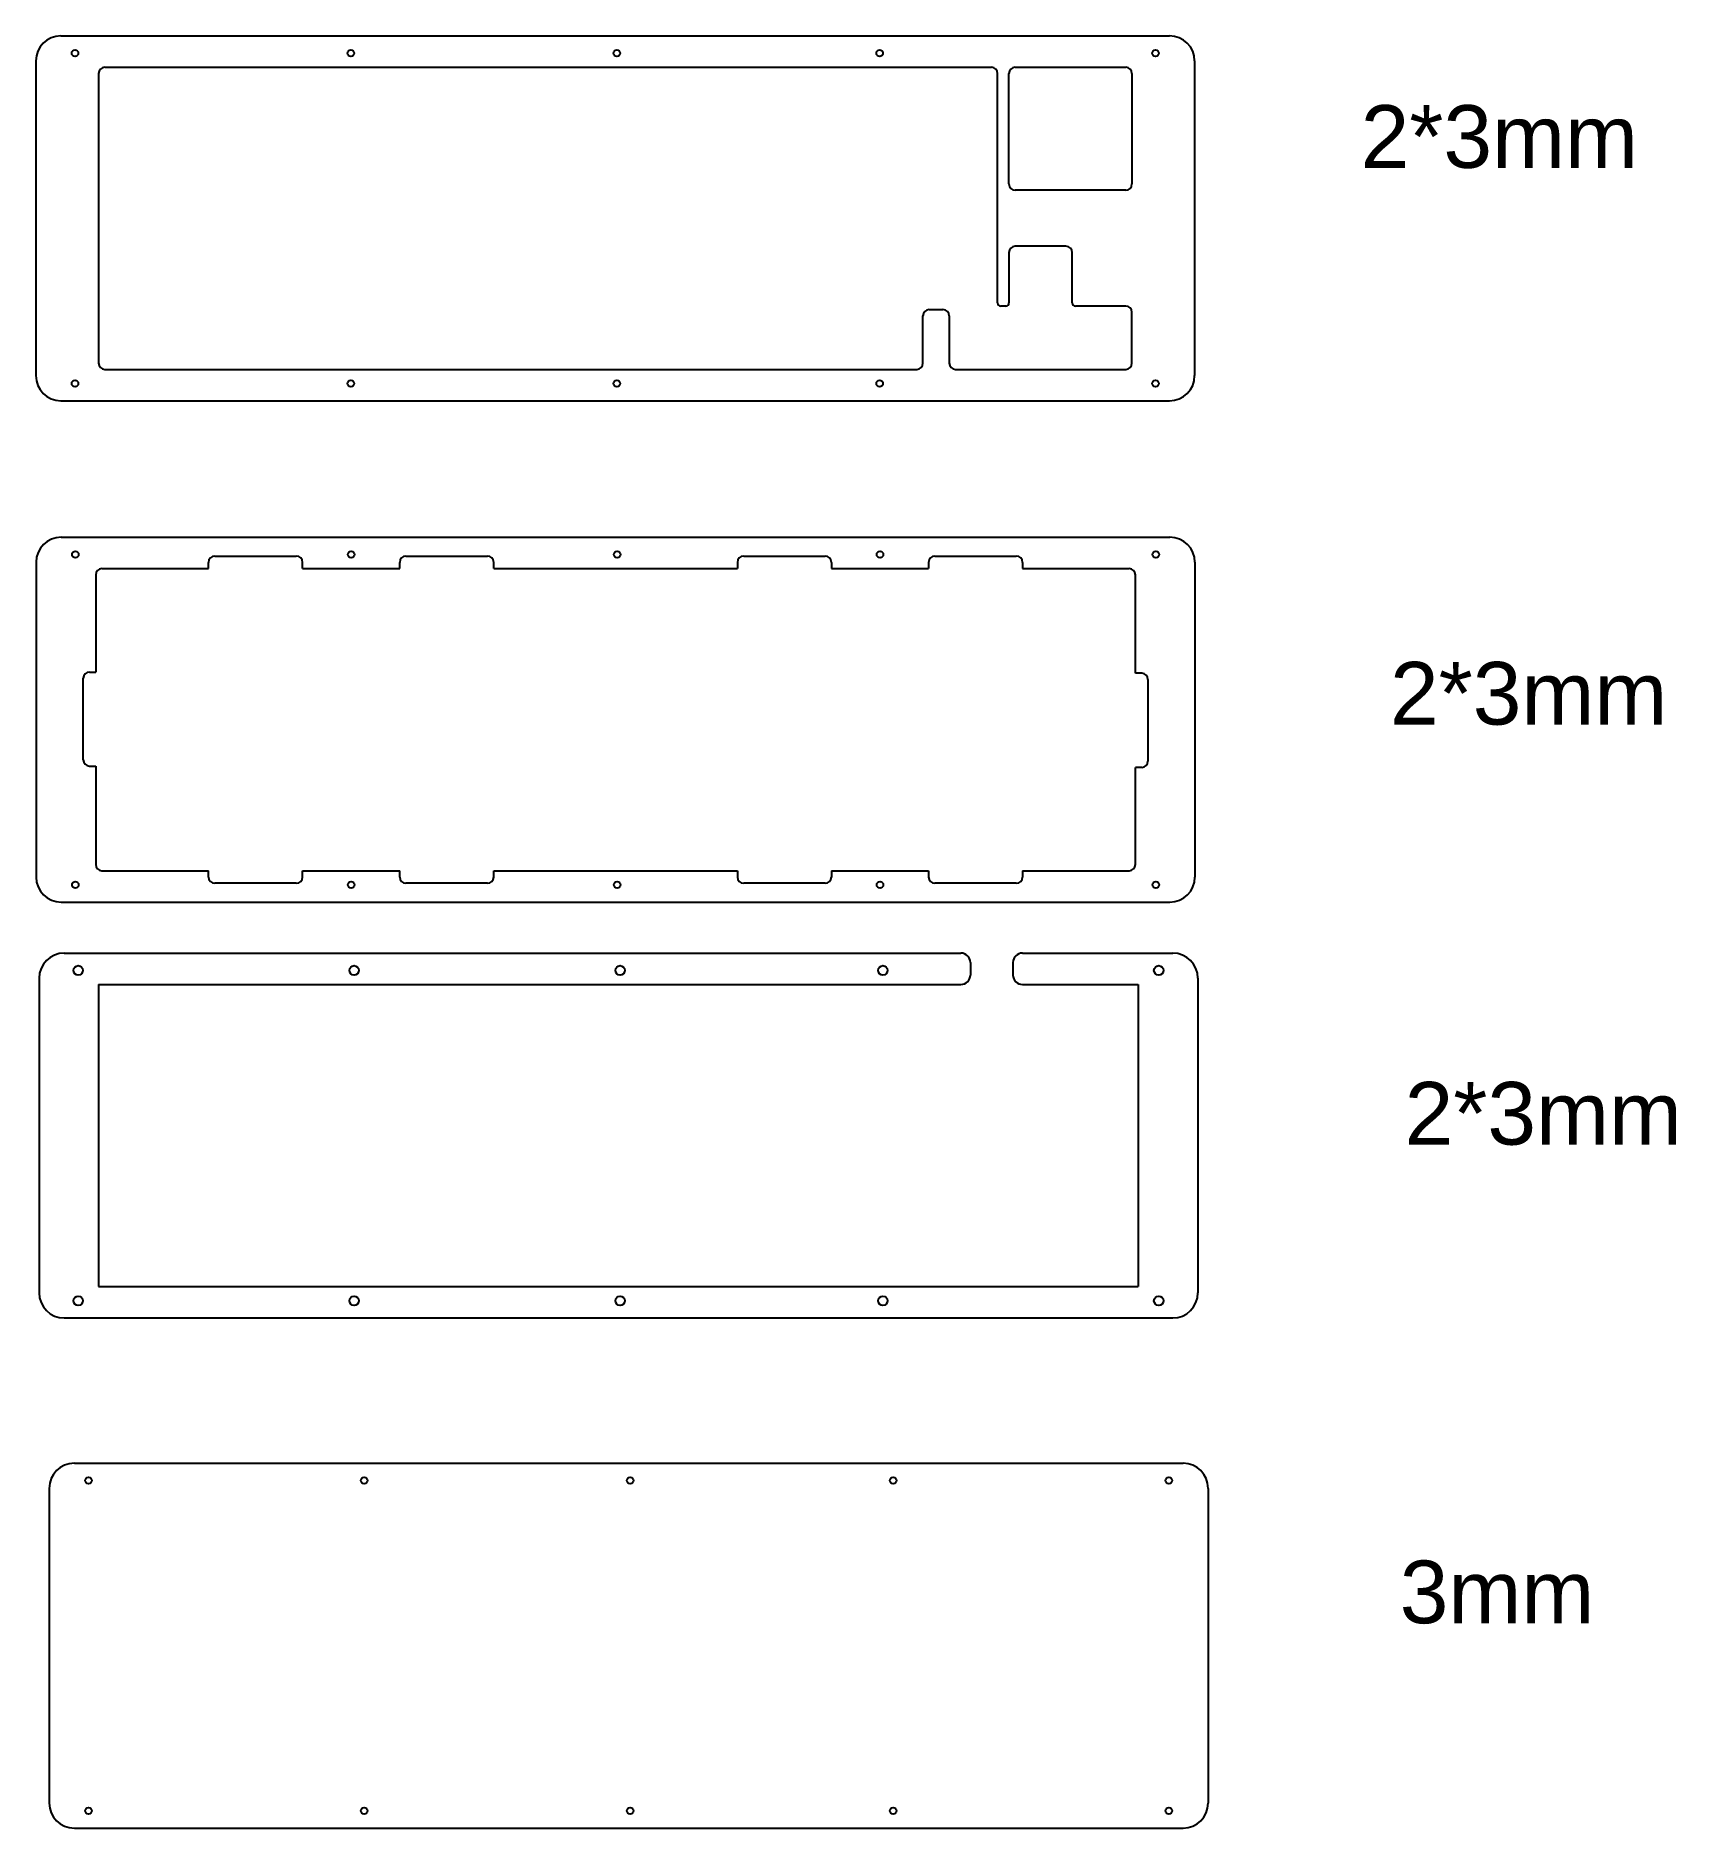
# Model space of a CAD drawing. Header units: millimetres. Extents: x 1070 to 1593, y -267 to 305.
import ezdxf

# ---------------------------------------------------------------- set-up
doc = ezdxf.new("R2010")
doc.units = ezdxf.units.MM
doc.styles.get("Standard").update_dxf_attribs({"font": 'arial.ttf'})

msp = doc.modelspace()

# ---------------------------------------------------------------- linework, layer by layer
at = {"color": 0}
for p, q in [((1077.73, 305.31), (1431.5, 305.31)), ((1069.73, 297.31), (1069.73, 196.9)), ((1089.73, 293.31), (1089.73, 200.9)), ((1091.73, 295.31), (1374.64, 295.31)), ((1376.64, 220.1), (1376.64, 293.31)), ((1380.25, 258.05), (1380.25, 293.31)), ((1382.25, 295.31), (1417.5, 295.31)), ((1419.5, 293.31), (1419.5, 258.05)), ((1439.5, 297.31), (1439.5, 196.9)), ((1417.5, 256.05), (1382.25, 256.05)), ((1380.25, 236.15), (1380.25, 220.1)), ((1398.45, 238.15), (1382.25, 238.15)), ((1400.45, 220.1), (1400.45, 236.15)), ((1354.82, 217.95), (1359.2, 217.95)), ((1379.25, 219.1), (1377.64, 219.1)), ((1417.5, 219.1), (1401.45, 219.1)), ((1352.82, 200.9), (1352.82, 215.95)), ((1361.2, 215.95), (1361.2, 200.9)), ((1419.5, 200.9), (1419.5, 217.1)), ((1091.73, 198.9), (1350.82, 198.9)), ((1363.2, 198.9), (1417.5, 198.9)), ((1077.73, 188.9), (1431.5, 188.9)), ((1077.83, 145.33), (1431.6, 145.33)), ((1069.83, 137.33), (1069.83, 36.92)), ((1439.6, 137.33), (1439.6, 36.92)), ((1088.83, 133.33), (1088.83, 102.32)), ((1090.83, 135.33), (1124.83, 135.33)), ((1384.6, 135.33), (1418.6, 135.33)), ((1420.6, 101.92), (1420.6, 133.33)), ((1088.83, 72.32), (1088.83, 40.92)), ((1420.6, 40.92), (1420.6, 71.92)), ((1090.83, 38.92), (1124.83, 38.92)), ((1384.6, 38.92), (1418.6, 38.92)), ((1077.83, 28.92), (1431.6, 28.92)), ((1078.77, 12.65), (1364.93, 12.65)), ((1384.53, 12.65), (1432.53, 12.65)), ((1367.93, 9.65), (1367.93, 5.65)), ((1381.53, 9.65), (1381.53, 5.65)), ((1070.77, 4.65), (1070.77, -95.76)), ((1089.77, 2.65), (1089.77, -93.76)), ((1089.77, 2.65), (1364.93, 2.65)), ((1384.53, 2.65), (1421.53, 2.65)), ((1421.53, 2.65), (1421.53, -93.76)), ((1440.53, 4.65), (1440.53, -95.76)), ((1089.77, -93.76), (1421.53, -93.76)), ((1078.77, -103.76), (1432.53, -103.76)), ((1082.02, -150.13), (1435.79, -150.13)), ((1074.02, -158.13), (1074.02, -258.53)), ((1443.79, -158.13), (1443.79, -258.53)), ((1082.02, -266.53), (1435.79, -266.53))]:
    msp.add_line(p, q, dxfattribs=at)
at = {"color": 7}
for p, q in [((1124.83, 135.33), (1124.83, 137.32)), ((1126.83, 139.32), (1152.83, 139.32)), ((1154.83, 135.33), (1154.83, 137.32)), ((1185.83, 135.33), (1185.83, 137.32)), ((1187.83, 139.32), (1213.83, 139.32)), ((1215.83, 135.33), (1215.83, 137.32)), ((1293.6, 137.32), (1293.6, 135.33)), ((1295.6, 139.32), (1321.6, 139.32)), ((1323.6, 137.32), (1323.6, 135.33)), ((1354.6, 137.32), (1354.6, 135.33)), ((1356.6, 139.32), (1382.6, 139.32)), ((1384.6, 137.32), (1384.6, 135.33)), ((1154.83, 135.33), (1185.83, 135.33)), ((1215.83, 135.33), (1293.6, 135.33)), ((1323.6, 135.33), (1354.6, 135.33)), ((1084.84, 74.32), (1084.84, 100.32)), ((1086.84, 102.32), (1088.83, 102.32)), ((1422.6, 101.92), (1420.6, 101.92)), ((1424.6, 99.92), (1424.6, 73.92)), ((1424.6, 99.92), (1424.6, 73.92)), ((1086.84, 72.32), (1088.83, 72.32)), ((1422.6, 71.92), (1420.6, 71.92)), ((1124.83, 36.92), (1124.83, 38.92)), ((1152.83, 34.92), (1126.83, 34.92)), ((1154.83, 36.92), (1154.83, 38.92)), ((1154.83, 38.92), (1185.83, 38.92)), ((1185.83, 36.92), (1185.83, 38.92)), ((1213.83, 34.92), (1187.83, 34.92)), ((1215.83, 36.92), (1215.83, 38.92)), ((1215.83, 38.92), (1293.6, 38.92)), ((1293.6, 38.92), (1293.6, 36.92)), ((1321.6, 34.92), (1295.6, 34.92)), ((1323.6, 38.92), (1323.6, 36.92)), ((1323.6, 38.92), (1354.6, 38.92)), ((1354.6, 38.92), (1354.6, 36.92)), ((1382.6, 34.92), (1356.6, 34.92)), ((1384.6, 38.92), (1384.6, 36.92))]:
    msp.add_line(p, q, dxfattribs=at)
for centre, radius in [((1082.23, 299.81), 1.05), ((1170.23, 299.81), 1.05), ((1255.11, 299.81), 1.05), ((1339, 299.81), 1.05), ((1427, 299.81), 1.05), ((1082.23, 194.4), 1.05), ((1170.23, 194.4), 1.05), ((1255.11, 194.4), 1.05), ((1339, 194.4), 1.05), ((1427, 194.4), 1.05), ((1082.33, 139.83), 1.05), ((1170.33, 139.83), 1.05), ((1255.21, 139.83), 1.05), ((1339.1, 139.83), 1.05), ((1427.1, 139.83), 1.05), ((1082.33, 34.42), 1.05), ((1170.33, 34.42), 1.05), ((1255.21, 34.42), 1.05), ((1339.1, 34.42), 1.05), ((1427.1, 34.42), 1.05), ((1083.27, 7.15), 1.5), ((1171.27, 7.15), 1.5), ((1256.15, 7.15), 1.5), ((1340.03, 7.15), 1.5), ((1428.03, 7.15), 1.5), ((1083.27, -98.26), 1.5), ((1171.27, -98.26), 1.5), ((1256.15, -98.26), 1.5), ((1340.03, -98.26), 1.5), ((1428.03, -98.26), 1.5), ((1086.52, -155.63), 1.05), ((1174.52, -155.63), 1.05), ((1259.4, -155.63), 1.05), ((1343.29, -155.63), 1.05), ((1431.29, -155.63), 1.05), ((1086.52, -261.03), 1.05), ((1174.52, -261.03), 1.05), ((1259.4, -261.03), 1.05), ((1343.29, -261.03), 1.05), ((1431.29, -261.03), 1.05)]:
    msp.add_circle(centre, radius)
for centre, radius, start, end in [((1077.73, 297.31), 8, 90, 180), ((1431.5, 297.31), 8, 0, 90), ((1077.73, 196.9), 8, 180, 270), ((1431.5, 196.9), 8, 270, 0), ((1077.83, 137.33), 8, 90, 180), ((1431.6, 137.33), 8, 0, 90), ((1090.83, 133.33), 2, 90, 180), ((1418.6, 133.33), 2, 0, 90), ((1090.83, 40.92), 2, 180, 270), ((1418.6, 40.92), 2, 270, 0), ((1077.83, 36.92), 8, 180, 270), ((1431.6, 36.92), 8, 270, 0), ((1078.77, 4.65), 8, 90, 180), ((1364.93, 9.65), 3, 0, 90), ((1384.53, 9.65), 3, 90, 180), ((1432.53, 4.65), 8, 0, 90), ((1364.93, 5.65), 3, 270, 0), ((1384.53, 5.65), 3, 180, 270), ((1078.77, -95.76), 8, 180, 270), ((1432.53, -95.76), 8, 270, 0), ((1082.02, -158.13), 8, 90, 180), ((1435.79, -158.13), 8, 0, 90), ((1082.02, -258.53), 8, 180, 270), ((1435.79, -258.53), 8, 270, 0)]:
    msp.add_arc(centre, radius, start, end)
at = {"linetype": 'Continuous'}
for centre, radius, start, end in [((1091.73, 293.31), 2, 90, 180), ((1374.64, 293.31), 2, 0, 90), ((1382.25, 293.31), 2, 90, 180), ((1417.5, 293.31), 2, 0, 90), ((1382.25, 258.05), 2, 180, 270), ((1417.5, 258.05), 2, 270, 0), ((1382.25, 236.15), 2, 90, 180), ((1398.45, 236.15), 2, 0, 90), ((1354.82, 215.95), 2, 90, 180), ((1359.2, 215.95), 2, 0, 90), ((1377.64, 220.1), 1, 180, 270), ((1379.25, 220.1), 1, 270, 0), ((1401.45, 220.1), 1, 180, 270), ((1417.5, 217.1), 2, 0, 90), ((1091.73, 200.9), 2, 180, 270), ((1350.82, 200.9), 2, 270, 0), ((1363.2, 200.9), 2, 180, 270), ((1417.5, 200.9), 2, 270, 0)]:
    msp.add_arc(centre, radius, start, end, dxfattribs=at)
at = {"color": 7, "linetype": 'Continuous'}
for centre, start, end in [((1126.83, 137.32), 90, 180), ((1152.83, 137.32), 0, 90), ((1187.83, 137.32), 90, 180), ((1213.83, 137.32), 0, 90), ((1295.6, 137.32), 90, 180), ((1321.6, 137.32), 0, 90), ((1356.6, 137.32), 90, 180), ((1382.6, 137.32), 0, 90), ((1086.84, 100.32), 90, 180), ((1422.6, 99.92), 0, 90), ((1086.84, 74.32), 180, 270), ((1422.6, 73.92), 270, 0), ((1126.83, 36.92), 180, 270), ((1152.83, 36.92), 270, 0), ((1187.83, 36.92), 180, 270), ((1213.83, 36.92), 270, 0), ((1295.6, 36.92), 180, 270), ((1321.6, 36.92), 270, 0), ((1356.6, 36.92), 180, 270), ((1382.6, 36.92), 270, 0)]:
    msp.add_arc(centre, 2, start, end, dxfattribs=at)

# ---------------------------------------------------------------- texts
for s, p in [('2*3mm', (1492.47, 263.19)), ('2*3mm', (1501.83, 85.55)), ('2*3mm', (1506.5, -48.46)), ('3mm', (1504.94, -201.17))]:
    msp.add_text(s, height=20).set_placement(p)

doc.saveas('drawing.dxf')
